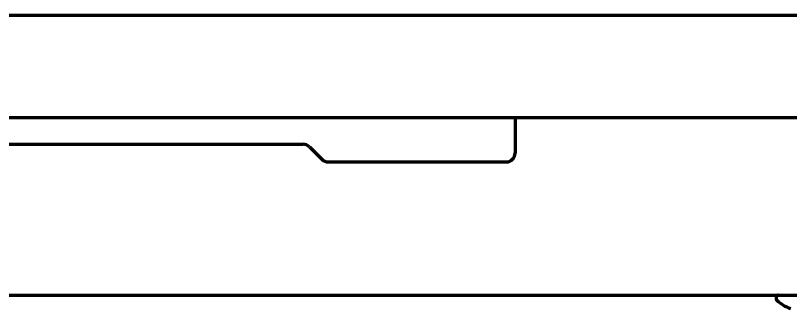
# Model space of a CAD drawing. Header units: inches. Extents: x -3055 to 7244, y 299 to 5591.
# Drawn here: x 6533.9 to 6708.7, y 2101.6 to 2167.6 of the extents above; entities that cross this region are included whole.
import ezdxf

# ---------------------------------------------------------------- set-up
doc = ezdxf.new("R2010")
doc.units = ezdxf.units.IN

msp = doc.modelspace()

# ---------------------------------------------------------------- linework, layer by layer
at = {"linetype": 'Continuous', "lineweight": 70}
for p, q in [((7183.67, 2167.62), (6339.47, 2167.62)), ((6322.57, 2144.62), (7200.57, 2144.62)), ((6646.57, 2144.62), (6646.57, 2141.62)), ((6646.57, 2141.62), (6646.57, 2136.62)), ((6424.4, 2138.62), (6598.74, 2138.62)), ((6600.16, 2138.04), (6602.99, 2135.21)), ((6604.4, 2134.62), (6644.57, 2134.62)), ((6516.99, 2104.62), (6734.58, 2104.62)), ((6705.45, 2104.12), (6705.45, 2103.83)), ((6708.7, 2101.6), (6708.7, 2101.58))]:
    msp.add_line(p, q, dxfattribs=at)
for centre, radius, start, end in [((6598.74, 2136.62), 2, 45, 90), ((6644.57, 2136.62), 2, 270, 0), ((6604.4, 2136.62), 2, 225, 270), ((6705.95, 2104.12), 0.5, 90, 180), ((6705.95, 2103.83), 0.5, 180, 226.2253), ((6711.45, 2109.57), 8.45, 226.2253, 251.0075)]:
    msp.add_arc(centre, radius, start, end, dxfattribs=at)

doc.saveas('drawing.dxf')
